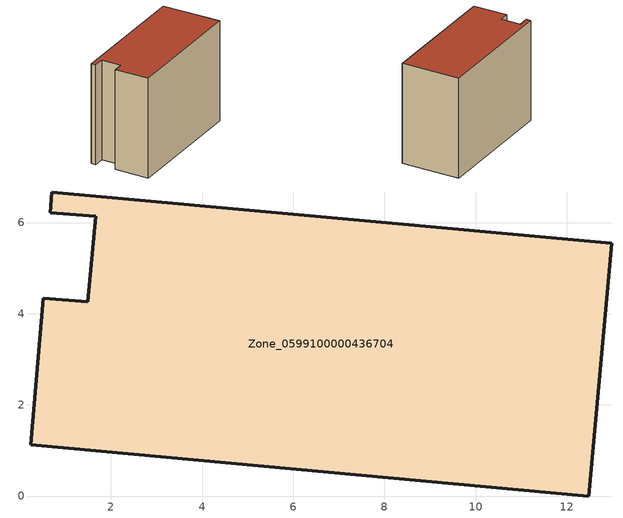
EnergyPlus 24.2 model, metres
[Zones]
Zone_0599100000436704
 floor ground (C_G): 0.71,6.67 12.98,5.54 12.48,0 0.24,1.12 0.51,4.34 1.49,4.26 1.66,6.13 0.67,6.21 z0
 wall outside (C_F): 0.71,6.67 0.67,6.21 1.66,6.13 1.49,4.26 0.51,4.34 0.24,1.12 12.48,0 12.98,5.54 0.71,6.67 z0:9.55
 roof outside (C_R): 12.98,5.54 0.71,6.67 0.67,6.21 1.66,6.13 1.49,4.26 0.51,4.34 0.24,1.12 12.48,0 z9.55
[BUILDING]
Pand.0599100000436704: North Axis=0; Terrain=City; Loads Convergence Tolerance Value=0.04; Temperature Convergence Tolerance Value=0.4; Solar Distribution=FullExterior; Maximum Number of Warmup Days=25; Minimum Number of Warmup Days=1
[Site:Location]
Rotterdam.The.Hague.AP_ZH_NLD Design_Conditions: Latitude=51.96; Longitude=4.45; Time Zone=1; Elevation=-4.5
[SITE:GROUNDTEMPERATURE:BUILDINGSURFACE]
18, 18, 18, 18, 18, 18, 18, 18, 18, 18, 18, 18
[MATERIAL] Thermal Absorptance=0.9; Solar Absorptance=0.7; Visible Absorptance=0.7
Name | Roughness | Thickness | Conductivity | Density | Specific Heat
G.TI.2006-2014 | MediumSmooth | 0.15 | 0.06 | 540 | 1210
F.TI.2006-2014 | Rough | 0.3 | 0.12 | 1920 | 840
R.TI.2006-2014 | MediumRough | 0.2 | 0.08 | 1500 | 1000
[CONSTRUCTION]
C_G: G.TI.2006-2014
C_F: F.TI.2006-2014
C_R: R.TI.2006-2014
[ZONE]
Zone_0599100000436704: Type=1; Multiplier=1; Ceiling Height=Autocalculate; Volume=Autocalculate; Floor Area=autocalculate; Part of Total Floor Area=Yes
[ZONEINFILTRATION:DESIGNFLOWRATE]
Infil_Zone_0599100000436704: Zone or ZoneList or Space or SpaceList=Zone_0599100000436704; Schedule=AlwaysOn; Design Flow Rate Calculation Method=Flow/Area; Flow Rate per Floor Area=0.0015; Constant Term Coefficient=1; Temperature Term Coefficient=0; Velocity Term Coefficient=0; Velocity Squared Term Coefficient=0
[HVACTEMPLATE:ZONE:IDEALLOADSAIRSYSTEM]
Zone_0599100000436704: Maximum Heating Supply Air Temperature=50; Minimum Cooling Supply Air Temperature=13; Maximum Heating Supply Air Humidity Ratio=0.0156; Minimum Cooling Supply Air Humidity Ratio=0.0077; Heating Limit=NoLimit; Cooling Limit=NoLimit; Dehumidification Control Type=ConstantSensibleHeatRatio; Cooling Sensible Heat Ratio=0.7; Dehumidification Setpoint=60; Humidification Control Type=None; Humidification Setpoint=30; Outdoor Air Method=None; Outdoor Air Flow Rate per Person=0.00944; Outdoor Air Flow Rate per Zone Floor Area=0; Outdoor Air Flow Rate per Zone=0; Demand Controlled Ventilation Type=None; Outdoor Air Economizer Type=NoEconomizer; Heat Recovery Type=None; Sensible Heat Recovery Effectiveness=0.7; Latent Heat Recovery Effectiveness=0.65
[ZONECONTROL:THERMOSTAT]
ThermostatControl_Zone_0599100000436704: Zone or ZoneList=Zone_0599100000436704; Control Type Schedule=DualSetpointControlType; Control 1=Thermostat_Zone_0599100000436704; Temperature Difference Between Cutout And Setpoint=0
[THERMOSTATSETPOINT:DUALSETPOINT]
Thermostat_Zone_0599100000436704: Heating Setpoint Temperature Schedule=HeatingSetpoint_Zone_0599100000436704; Cooling Setpoint Temperature Schedule=CoolingSetpoint_Zone_0599100000436704
[SCHEDULE:COMPACT]
HeatingSetpoint_Zone_0599100000436704: Through: 12/31, For: AllDays, Until: 24:00, 21
CoolingSetpoint_Zone_0599100000436704: Through: 12/31, For: AllDays, Until: 24:00, 24
DualSetpointControlType: Through: 12/31, For: AllDays, Until: 24:00, 4
AlwaysOn: Through: 12/31, For: AllDays, Until: 24:00, 1
